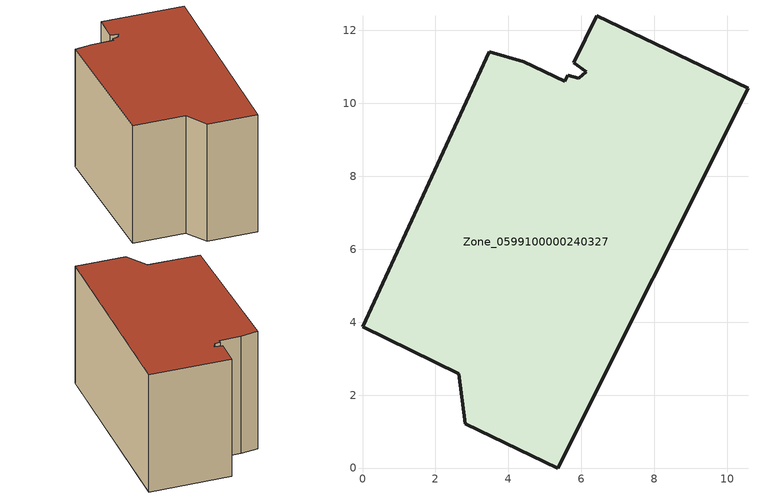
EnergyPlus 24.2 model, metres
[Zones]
Zone_0599100000240327
 floor ground (C_G): 5.62,10.78 5.93,10.68 6.14,10.86 5.79,11.11 6.42,12.4 10.57,10.41 5.35,0 2.82,1.22 2.64,2.59 0,3.88 3.48,11.42 4.42,11.14 5.54,10.61 z0
 wall outside (C_F): 10.57,10.41 6.42,12.4 5.79,11.11 6.14,10.86 5.93,10.68 5.62,10.78 5.54,10.61 4.42,11.14 3.48,11.42 0,3.88 2.64,2.59 2.82,1.22 5.35,0 10.57,10.41 z0:7.1
 roof outside (C_R): 5.93,10.68 5.62,10.78 5.54,10.61 4.42,11.14 3.48,11.42 0,3.88 2.64,2.59 2.82,1.22 5.35,0 10.57,10.41 6.42,12.4 5.79,11.11 6.14,10.86 z7.1
[BUILDING]
Pand.0599100000240327: North Axis=0; Terrain=City; Loads Convergence Tolerance Value=0.04; Temperature Convergence Tolerance Value=0.4; Solar Distribution=FullExterior; Maximum Number of Warmup Days=25; Minimum Number of Warmup Days=1
[Site:Location]
Rotterdam.The.Hague.AP_ZH_NLD Design_Conditions: Latitude=51.96; Longitude=4.45; Time Zone=1; Elevation=-4.5
[SITE:GROUNDTEMPERATURE:BUILDINGSURFACE]
18, 18, 18, 18, 18, 18, 18, 18, 18, 18, 18, 18
[MATERIAL] Thermal Absorptance=0.9; Solar Absorptance=0.7; Visible Absorptance=0.7
Name | Roughness | Thickness | Conductivity | Density | Specific Heat
G.TC.1946 | MediumSmooth | 0.15 | 1 | 540 | 1210
F.TC.1946 | Rough | 0.3 | 0.857143 | 1920 | 840
R.TC.1946 | MediumRough | 0.2 | 0.909091 | 1500 | 1000
[CONSTRUCTION]
C_G: G.TC.1946
C_F: F.TC.1946
C_R: R.TC.1946
[ZONE]
Zone_0599100000240327: Type=1; Multiplier=1; Ceiling Height=Autocalculate; Volume=Autocalculate; Floor Area=autocalculate; Part of Total Floor Area=Yes
[ZONEINFILTRATION:DESIGNFLOWRATE]
Infil_Zone_0599100000240327: Zone or ZoneList or Space or SpaceList=Zone_0599100000240327; Schedule=AlwaysOn; Design Flow Rate Calculation Method=Flow/Area; Flow Rate per Floor Area=0.003; Constant Term Coefficient=1; Temperature Term Coefficient=0; Velocity Term Coefficient=0; Velocity Squared Term Coefficient=0
[HVACTEMPLATE:ZONE:IDEALLOADSAIRSYSTEM]
Zone_0599100000240327: Maximum Heating Supply Air Temperature=50; Minimum Cooling Supply Air Temperature=13; Maximum Heating Supply Air Humidity Ratio=0.0156; Minimum Cooling Supply Air Humidity Ratio=0.0077; Heating Limit=NoLimit; Cooling Limit=NoLimit; Dehumidification Control Type=ConstantSensibleHeatRatio; Cooling Sensible Heat Ratio=0.7; Dehumidification Setpoint=60; Humidification Control Type=None; Humidification Setpoint=30; Outdoor Air Method=None; Outdoor Air Flow Rate per Person=0.00944; Outdoor Air Flow Rate per Zone Floor Area=0; Outdoor Air Flow Rate per Zone=0; Demand Controlled Ventilation Type=None; Outdoor Air Economizer Type=NoEconomizer; Heat Recovery Type=None; Sensible Heat Recovery Effectiveness=0.7; Latent Heat Recovery Effectiveness=0.65
[ZONECONTROL:THERMOSTAT]
ThermostatControl_Zone_0599100000240327: Zone or ZoneList=Zone_0599100000240327; Control Type Schedule=DualSetpointControlType; Control 1=Thermostat_Zone_0599100000240327; Temperature Difference Between Cutout And Setpoint=0
[THERMOSTATSETPOINT:DUALSETPOINT]
Thermostat_Zone_0599100000240327: Heating Setpoint Temperature Schedule=HeatingSetpoint_Zone_0599100000240327; Cooling Setpoint Temperature Schedule=CoolingSetpoint_Zone_0599100000240327
[SCHEDULE:COMPACT]
HeatingSetpoint_Zone_0599100000240327: Through: 12/31, For: AllDays, Until: 24:00, 21
CoolingSetpoint_Zone_0599100000240327: Through: 12/31, For: AllDays, Until: 24:00, 24
DualSetpointControlType: Through: 12/31, For: AllDays, Until: 24:00, 4
AlwaysOn: Through: 12/31, For: AllDays, Until: 24:00, 1
